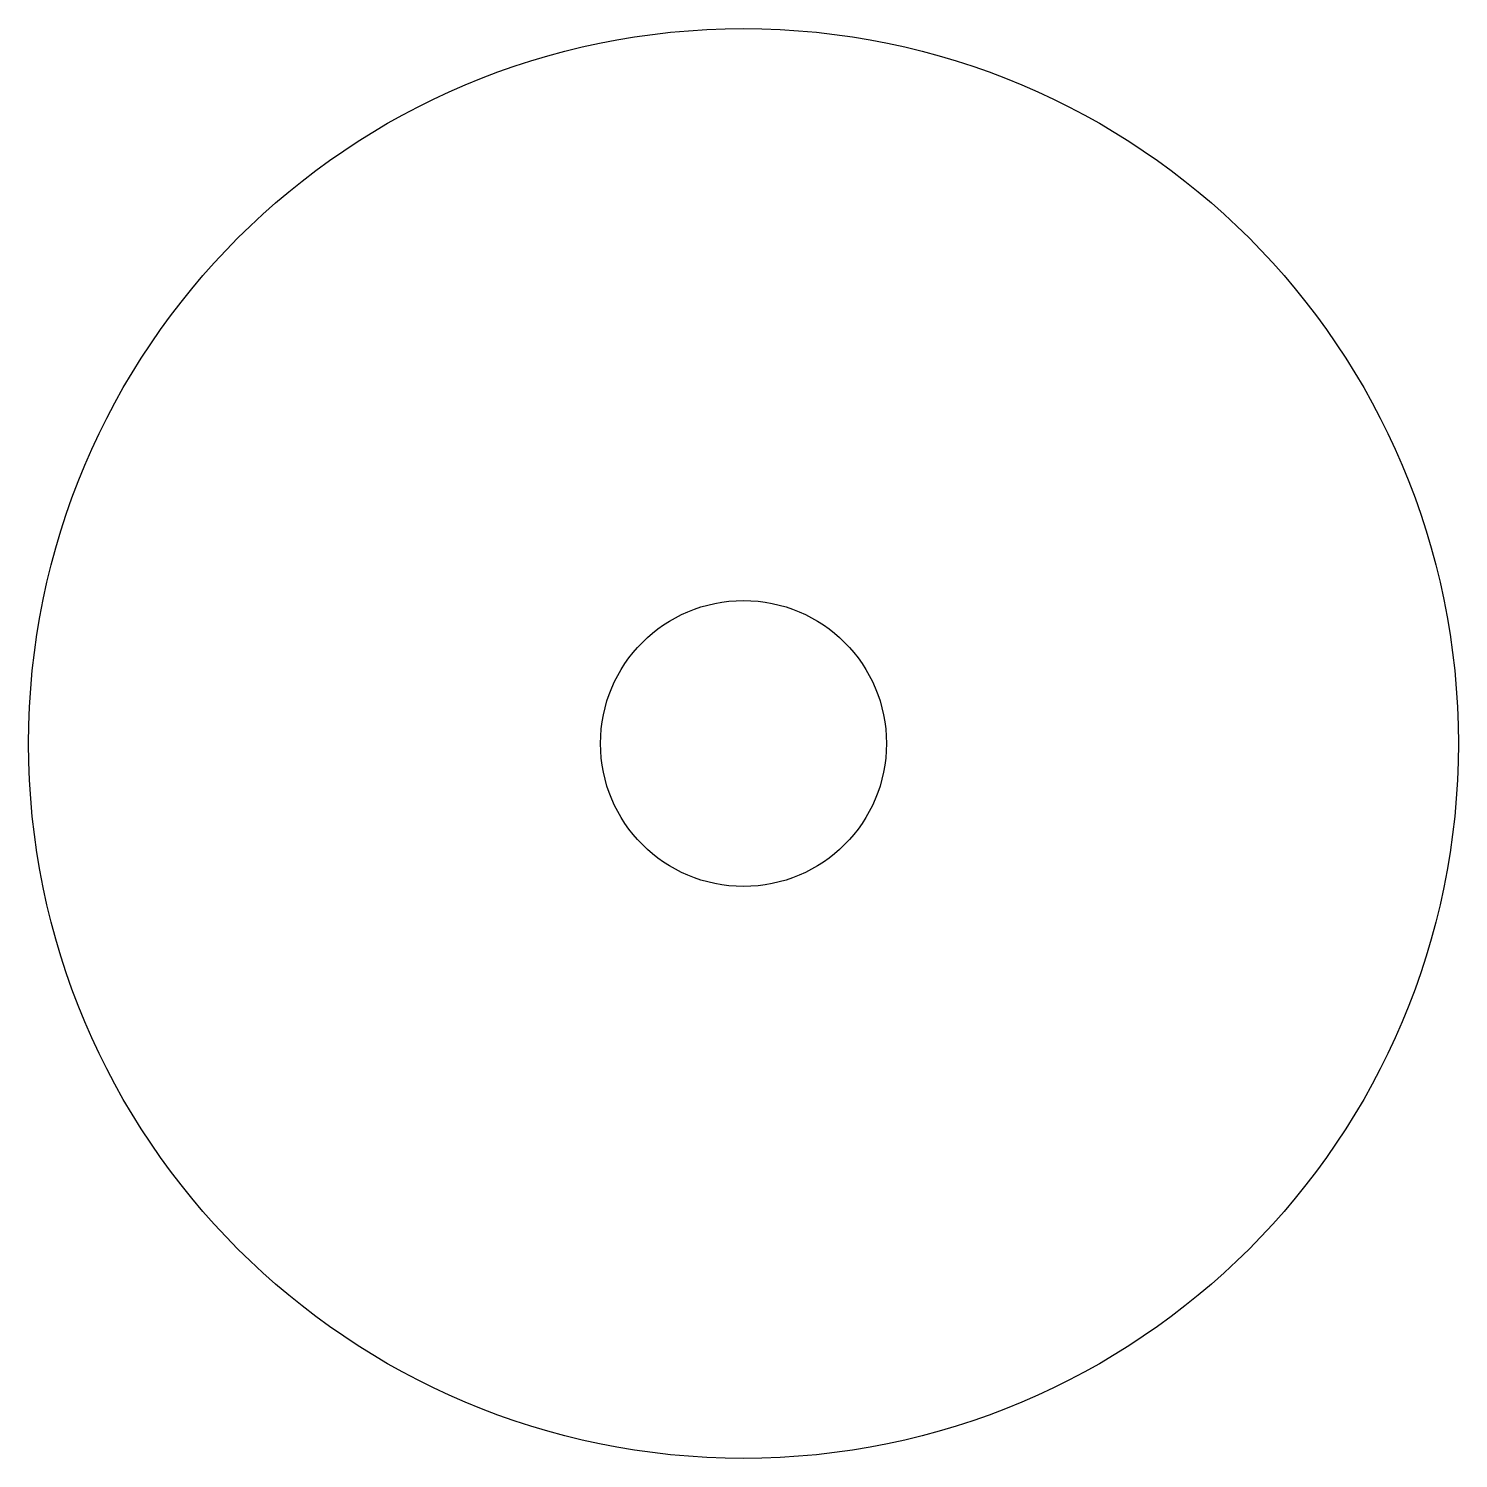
# Model space of a CAD drawing. Header units: metres. Extents: x -50 to 50, y -50 to 50.
import ezdxf

# ---------------------------------------------------------------- set-up
doc = ezdxf.new("R2010")
doc.units = ezdxf.units.M

msp = doc.modelspace()

# ---------------------------------------------------------------- linework, layer by layer
for radius in [50, 10]:
    msp.add_circle((0, 0), radius)

doc.saveas('drawing.dxf')
